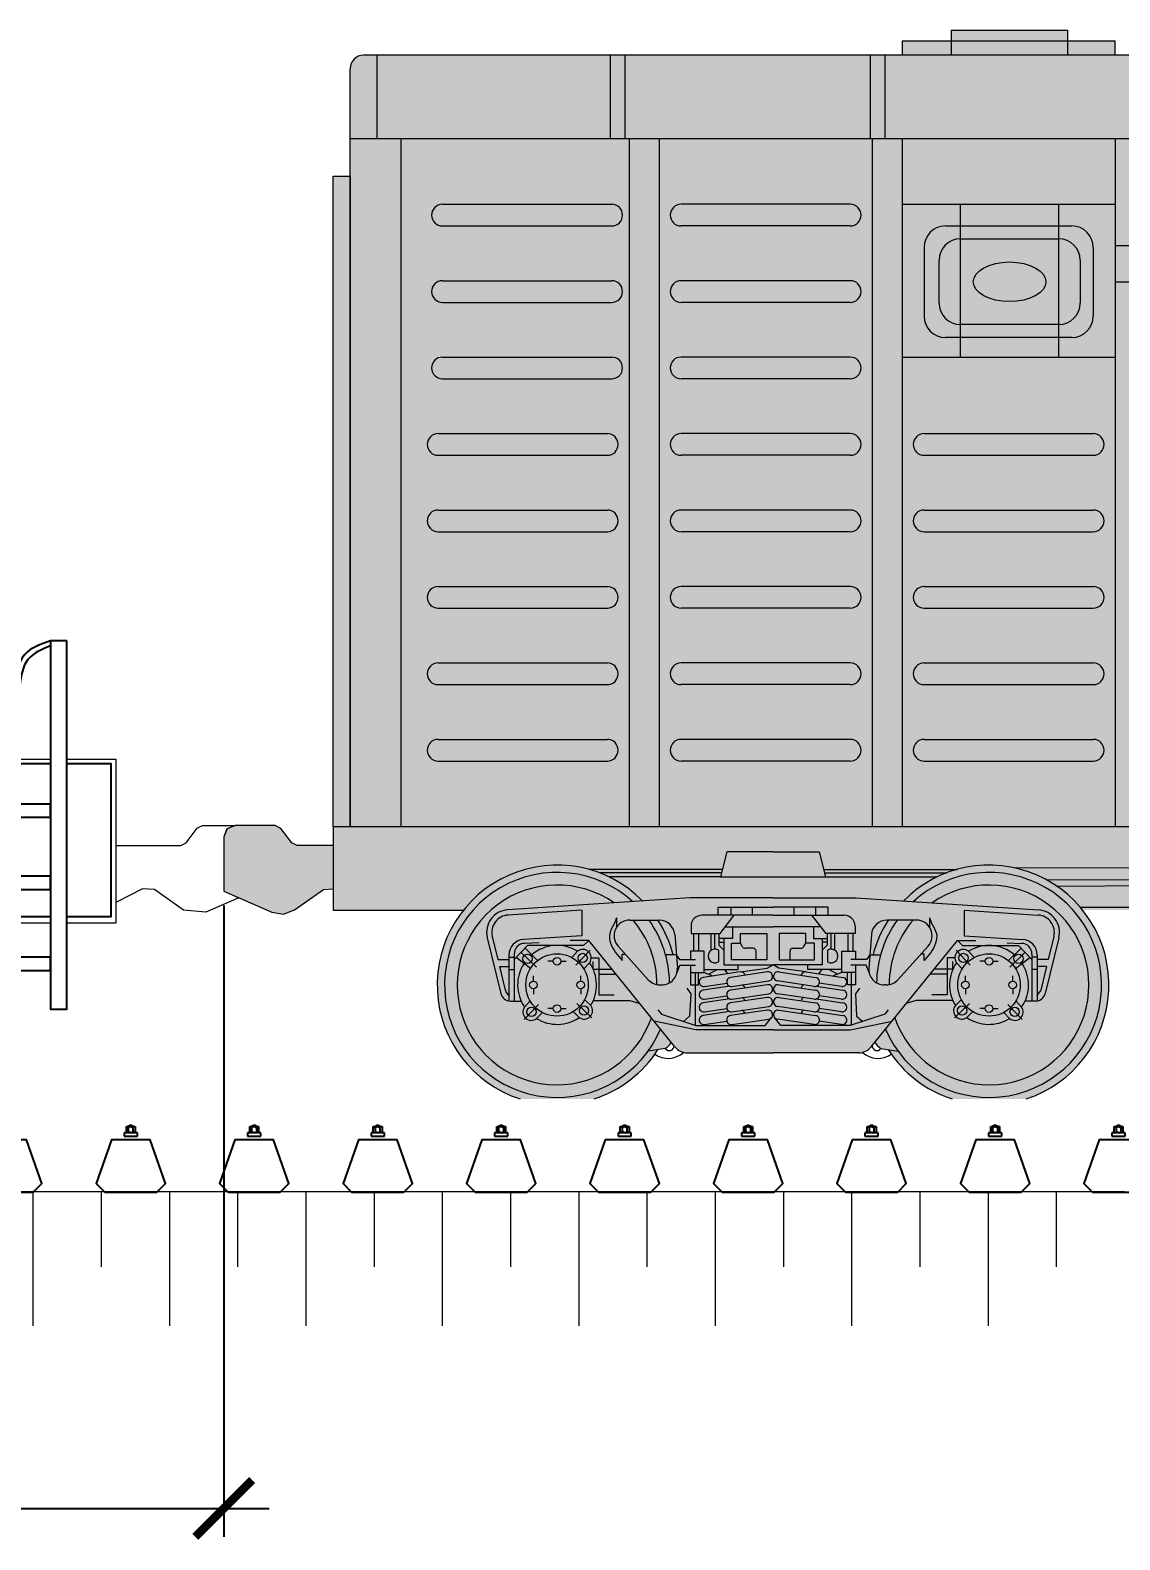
# Model space of a CAD drawing. Extents: x -47970 to 37163, y -191118 to -99096.
# Drawn here: x -10782 to -5991, y -145587 to -138948 of the extents above; entities that cross this region are included whole.
import ezdxf

# ---------------------------------------------------------------- set-up
doc = ezdxf.new("R2010")
doc.units = 0
doc.header["$LTSCALE"] = 45
doc.header["$MEASUREMENT"] = 0
doc.layers.get('0').update_dxf_attribs({"linetype": 'CONTINUOUS'})
doc.layers.get('Defpoints').update_dxf_attribs({"color": 40, "linetype": 'CONTINUOUS'})
for name, color, linetype, lineweight in [('2.Тонкая', 7, 'CONTINUOUS', 18), ('второстепенные', 7, 'CONTINUOUS', 25), ('линии', 7, 'CONTINUOUS', 35), ('размер', 7, 'CONTINUOUS', 20), ('штриховка', 7, 'CONTINUOUS', 9)]:
    doc.layers.add(name, color=color, linetype=linetype, lineweight=lineweight)
doc.layers.add('ЕДК500', color=250, linetype='CONTINUOUS')
doc.styles.add('ГОСТ 2.304', font='CS_Gost2304.shx')
doc.dimstyles.new('СПДС', dxfattribs={"dimscale": 100, "dimtxt": 2.5, "dimasz": 2.5, "dimexe": 1.25, "dimexo": 0.625, "dimtad": 1, "dimdec": 0, "dimrnd": 0.001, "dimtxsty": 'ГОСТ 2.304', "dimblk": 'ARCHTICK', "dimblk1": 'ARCHTICK', "dimblk2": 'ARCHTICK', "dimcen": 2.5, "dimdle": 2, "dimadec": 0, "dimazin": 2, "dimtfac": 0.75, "dimtdec": 4, "dimtmove": 1, "dimatfit": 3, "dimfxl": 1, "dimtolj": 1, "dimarcsym": 1})

# ---------------------------------------------------------------- blocks, each defined once
blk = doc.blocks.new('*U134')
at = {"layer": '2.Тонкая', "ltscale": 1000}
for p, q in [((29369.6, 1493.7), (29656.4, 1493.7)), ((29656.4, 772), (29369.6, 772))]:
    blk.add_line(p, q, dxfattribs=at)
for points in [[(29728.1, 1493.7), (29943.1, 1493.7), (29943.1, 772), (29728.1, 772)], [(29943.1, 1114.2), (30228.7, 1114.2), (30252.7, 1126.2), (30301, 1190.5), (30324.9, 1202.5), (30468.4, 1202.5), (30433, 1187.9), (30418.4, 1152.5), (30418.4, 913.2), (30484.6, 884.1), (30339, 820.2), (30241.4, 829.9), (30112.9, 920.1), (30061.4, 923.7), (29943.1, 863.2)]]:
    blk.add_lwpolyline(points, dxfattribs=at)
at = {"layer": 'второстепенные', "color": 9, "ltscale": 1000, "true_color": 0xb7b7b7}
for points in [[(29728.1, 2014), (29656.4, 2014), (29656.4, 393.5), (29728, 393.5)], [(29656.4, 1295.5), (29369.6, 1295.5), (29369.6, 1238.2), (29656.4, 1238.2)], [(29656.4, 978.9), (29369.6, 978.9), (29369.6, 920.9), (29656.4, 920.9)], [(29656.4, 623.4), (29369.6, 623.4), (29369.6, 564), (29656.4, 564)]]:
    blk.add_lwpolyline(points, close=True, dxfattribs=at)
for points in [[(29369.6, 1474.9), (29656.4, 1474.9)], [(29728.1, 1474.9), (29921.6, 1474.9), (29921.6, 800.9), (29728.1, 800.9)], [(29656.4, 800.9), (29369.6, 800.9)]]:
    blk.add_lwpolyline(points, dxfattribs=at)
for points in [[(29656.4, 2014), (29542.9, 1954.1), (29498.2, 1795.2), (29480.1, 1493.7)], [(29656.4, 1991.5), (29557.1, 1932.3), (29521.4, 1819), (29504.4, 1493.7)]]:
    blk.add_spline(points, degree=3, dxfattribs=at)
blk = doc.blocks.new('*U88')
at = {"layer": 'штриховка', "ltscale": 100, "true_color": 0xffffff}
h = blk.add_hatch(color=7, dxfattribs=at)
h.dxf.hatch_style = 1
edge = h.paths.add_edge_path()
edge.add_line((6859.5, 4171.8), (6859.6, 4223))
edge.add_line((6859.6, 4223), (6859.6, 4530.7))
edge.add_arc((6800.4, 4530.7), 59.2, 0, 90)
edge.add_line((6800.4, 4589.9), (-6800.4, 4589.9))
edge.add_arc((-6800.4, 4530.7), 59.2, 90, 180)
edge.add_line((-6859.6, 4530.7), (-6859.6, 4223))
edge.add_line((-6859.6, 4223), (-6859.6, 4057.8))
edge.add_line((-6859.6, 4057.8), (-6859.5, 4057.8))
edge.add_line((-6859.5, 4057.8), (-6859.5, 1197.2))
edge.add_line((-6859.5, 1197.2), (-6934.8, 1197.2))
edge.add_line((-6934.8, 1197.2), (-6934.8, 830.7))
edge.add_line((-6934.8, 830.7), (-6361, 830.7))
edge.add_ellipse((-5949.5, 501.3), major_axis=(0, 527.1), ratio=1, start_angle=411.32834, end_angle=521.99713)
edge.add_line((-6112.4, 0), (-5786.6, 0))
edge.add_ellipse((-5949.5, 501.3), major_axis=(0, 527.1), ratio=1, start_angle=198.00287, end_angle=234.64695)
edge.add_ellipse((-5949.5, 501.3), major_axis=(0, 527.1), ratio=1, start_angle=234.64695, end_angle=237.31363)
edge.add_line((-5505.9, 216.7), (-5473.6, 221.6))
edge.add_ellipse((-5520.8, 294.2), major_axis=(0, 86.6), ratio=1, start_angle=213.05045, end_angle=238.17585)
edge.add_line((-5447.2, 248.5), (-5431, 228.4))
edge.add_ellipse((-5377.5, 271.7), major_axis=(0, 68.8), ratio=1, start_angle=128.96232, end_angle=166.6331)
edge.add_ellipse((-5377.5, 271.7), major_axis=(0, 68.8), ratio=1, start_angle=166.6331, end_angle=180)
edge.add_line((-5377.5, 202.8), (-4999.8, 202.8))
edge.add_line((-4999.8, 202.8), (-4622.1, 202.8))
edge.add_ellipse((-4622.1, 271.7), major_axis=(0, 68.8), ratio=1, start_angle=180, end_angle=193.3669)
edge.add_ellipse((-4622.1, 271.7), major_axis=(0, 68.8), ratio=1, start_angle=193.3669, end_angle=231.03768)
edge.add_line((-4568.5, 228.4), (-4552.3, 248.5))
edge.add_ellipse((-4478.7, 294.2), major_axis=(0, 86.6), ratio=1, start_angle=121.82415, end_angle=146.94955)
edge.add_line((-4525.9, 221.6), (-4493.7, 216.7))
edge.add_ellipse((-4050, 501.3), major_axis=(0, 527.1), ratio=1, start_angle=122.68637, end_angle=125.35305)
edge.add_ellipse((-4050, 501.3), major_axis=(0, 527.1), ratio=1, start_angle=125.35305, end_angle=161.99713)
edge.add_line((-4212.9, 0), (-3887.1, 0))
edge.add_ellipse((-4050, 501.3), major_axis=(0, 527.1), ratio=1, start_angle=198.00287, end_angle=308.67166)
edge.add_line((-3638.5, 830.7), (3638.5, 830.7))
edge.add_ellipse((4050, 501.3), major_axis=(0, 527.1), ratio=1, start_angle=51.32834, end_angle=161.99713)
edge.add_line((3887.1, 0), (4212.9, 0))
edge.add_ellipse((4050, 501.3), major_axis=(0, 527.1), ratio=1, start_angle=198.00287, end_angle=234.64695)
edge.add_ellipse((4050, 501.3), major_axis=(0, 527.1), ratio=1, start_angle=234.64695, end_angle=237.31363)
edge.add_line((4493.7, 216.7), (4525.9, 221.6))
edge.add_ellipse((4478.7, 294.2), major_axis=(0, 86.6), ratio=1, start_angle=213.05045, end_angle=238.17585)
edge.add_line((4552.3, 248.5), (4568.5, 228.4))
edge.add_ellipse((4622.1, 271.7), major_axis=(0, 68.8), ratio=1, start_angle=128.96232, end_angle=166.6331)
edge.add_ellipse((4622.1, 271.7), major_axis=(0, 68.8), ratio=1, start_angle=166.6331, end_angle=180)
edge.add_line((4622.1, 202.8), (4999.8, 202.8))
edge.add_line((4999.8, 202.8), (5377.5, 202.8))
edge.add_ellipse((5377.5, 271.7), major_axis=(0, 68.8), ratio=1, start_angle=180, end_angle=193.3669)
edge.add_ellipse((5377.5, 271.7), major_axis=(0, 68.8), ratio=1, start_angle=193.3669, end_angle=231.03768)
edge.add_line((5431, 228.4), (5447.2, 248.5))
edge.add_ellipse((5520.8, 294.2), major_axis=(0, 86.6), ratio=1, start_angle=121.82415, end_angle=146.94955)
edge.add_line((5473.6, 221.6), (5505.9, 216.7))
edge.add_ellipse((5949.5, 501.3), major_axis=(0, 527.1), ratio=1, start_angle=122.68637, end_angle=125.35305)
edge.add_ellipse((5949.5, 501.3), major_axis=(0, 527.1), ratio=1, start_angle=125.35305, end_angle=161.99713)
edge.add_line((5786.6, 0), (6112.4, 0))
edge.add_ellipse((5949.5, 501.3), major_axis=(0, 527.1), ratio=1, start_angle=-161.99713, end_angle=-51.32834)
edge.add_line((6361, 830.7), (6934.8, 830.7))
edge.add_line((6934.8, 830.7), (6934.8, 1197.2))
edge.add_line((6934.8, 1197.2), (6859.5, 1197.2))
edge.add_line((6859.5, 1197.2), (6859.5, 4171.8))
h.paths.add_polyline_path([(7365, 1143), (7379.6, 1178.4), (7415, 1193), (7271.6, 1193), (7247.6, 1181), (7199.3, 1116.7), (7175.3, 1104.7), (6934.8, 1104.7), (6934.8, 876.8), (7008, 914.2), (7059.5, 910.6), (7188, 820.4), (7285.7, 810.7), (7431.2, 874.6), (7365, 903.7)])
h.paths.add_polyline_path([(6934.8, 4171.8), (6859.6, 4171.8), (6859.5, 1197.2), (6934.8, 1197.2)], flags=17)
h.paths.add_polyline_path([(-6934.8, 1114.7), (-7092.8, 1114.7), (-7115.9, 1126.3), (-7164.3, 1189.9), (-7189.1, 1203), (-7365, 1203), (-7365, 891.8), (-7203.2, 820.8), (-7153.1, 812.8), (-7104.6, 830.8), (-6977, 920.7), (-6934.8, 923.6)])
h.paths.add_polyline_path([(-7365, 1203), (-7401.3, 1188), (-7415, 1153), (-7415, 913.7), (-7365, 891.8)])
h.paths.add_polyline_path([(-6859.6, 4057.8), (-6934.8, 4057.8), (-6934.8, 1197.2), (-6859.5, 1197.2)], flags=17)
h.paths.add_polyline_path([(-3703, 4700), (-4216, 4700), (-4216, 4652.7), (-3703, 4652.7)])
h.paths.add_polyline_path([(-3703, 4652.7), (-4216, 4652.7), (-4216, 4589.9), (-3703, 4589.9)])
h.paths.add_polyline_path([(-4216, 4652.7), (-4431.6, 4652.7), (-4431.6, 4589.9), (-4216, 4589.9)])
h.paths.add_polyline_path([(-3495.9, 4652.7), (-3703, 4652.7), (-3703, 4589.9), (-3495.9, 4589.9)])
h.paths.add_polyline_path([(4431.6, 4652.7), (4216, 4652.7), (4216, 4589.9), (4431.6, 4589.9)])
h.paths.add_polyline_path([(4216, 4652.7), (3703, 4652.7), (3703, 4589.9), (4216, 4589.9)])
h.paths.add_polyline_path([(4216, 4700), (3703, 4700), (3703, 4652.7), (4216, 4652.7)])
h.paths.add_polyline_path([(3703, 4652.7), (3495.9, 4652.7), (3495.9, 4589.9), (3703, 4589.9)])
at = {"layer": '2.Тонкая', "color": 253}
for p, q in [((-4431.6, 4652.7), (-4431.6, 4589.9)), ((-4431.6, 4652.7), (-3495.9, 4652.7)), ((-4216, 4700), (-4216, 4589.9)), ((-4216, 4700), (-3703, 4700)), ((-3703, 4589.9), (-3703, 4700)), ((-3495.9, 4589.9), (-3495.9, 4652.7)), ((-6740.4, 4223), (-6740.4, 4589.9)), ((-5716.4, 4589.9), (-5716.4, 4223)), ((-5650, 4223), (-5650, 4589.9)), ((-4573.1, 4589.9), (-4573.1, 4223)), ((-4506.7, 4223), (-4506.7, 4589.9)), ((-6859.6, 4223), (-6634.9, 4223)), ((-6634.9, 3886.8), (-6634.9, 4223)), ((-5632.8, 4223), (-5632.8, 1197.2)), ((-5500.1, 4223), (-5500.1, 1197.2)), ((-4564.3, 4223), (-4564.3, 1197.2)), ((-4431.6, 4223), (-4431.6, 1197.2)), ((-3495.9, 4223), (-3495.9, 1197.2)), ((-6453.6, 3934.5), (-5709.3, 3934.5)), ((-4660, 3934.5), (-5404.4, 3934.5)), ((-4431.6, 3934.5), (-3495.9, 3934.5)), ((-4175.3, 3262.1), (-4175.3, 3934.5)), ((-3743.7, 3262.1), (-3743.7, 3934.5)), ((-6634.9, 3550.6), (-6634.9, 3886.8)), ((-6453.6, 3839.1), (-5709.3, 3839.1)), ((-4660, 3839.1), (-5404.4, 3839.1)), ((-4241.3, 3839.1), (-3686.3, 3839.1)), ((-4336, 3744.4), (-4336, 3593.5)), ((-4175.3, 3782.6), (-3743.7, 3782.6)), ((-3591.6, 3744.4), (-3591.6, 3442.6)), ((-4270, 3500.2), (-4270, 3687.9)), ((-3649, 3687.9), (-3649, 3500.2)), ((-6453.6, 3598.3), (-5709.3, 3598.3)), ((-4660, 3598.3), (-5404.4, 3598.3)), ((-4336, 3593.5), (-4336, 3442.6)), ((-6634.9, 3214.4), (-6634.9, 3550.6)), ((-6453.6, 3502.9), (-5709.3, 3502.9)), ((-4660, 3502.9), (-5404.4, 3502.9)), ((-3959.5, 3405.6), (-4175.3, 3405.6)), ((-3743.7, 3405.6), (-3959.5, 3405.6)), ((-3686.3, 3347.9), (-4241.3, 3347.9)), ((-6453.6, 3262.1), (-5709.3, 3262.1)), ((-4660, 3262.1), (-5404.4, 3262.1)), ((-4431.6, 3262.1), (-3495.9, 3262.1)), ((-6634.9, 2878.2), (-6634.9, 3214.4)), ((-6453.6, 3166.7), (-5709.3, 3166.7)), ((-4660, 3166.7), (-5404.4, 3166.7)), ((-6472.9, 2925.9), (-5728.5, 2925.9)), ((-4660, 2925.9), (-5404.4, 2925.9)), ((-4336, 2925.9), (-3591.6, 2925.9)), ((-6634.9, 2542), (-6634.9, 2878.2)), ((-6472.9, 2830.5), (-5728.5, 2830.5)), ((-4660, 2830.5), (-5404.4, 2830.5)), ((-4336, 2830.5), (-3591.6, 2830.5)), ((-6472.9, 2589.7), (-5728.5, 2589.7)), ((-4660, 2589.7), (-5404.4, 2589.7)), ((-4336, 2589.7), (-3591.6, 2589.7)), ((-6634.9, 2205.8), (-6634.9, 2542)), ((-6472.9, 2494.3), (-5728.5, 2494.3)), ((-4660, 2494.3), (-5404.4, 2494.3)), ((-4336, 2494.3), (-3591.6, 2494.3)), ((-6634.9, 1869.6), (-6634.9, 2205.8)), ((-6472.9, 2253.5), (-5728.5, 2253.5)), ((-4660, 2253.5), (-5404.4, 2253.5)), ((-4336, 2253.5), (-3591.6, 2253.5)), ((-6472.9, 2158.1), (-5728.5, 2158.1)), ((-4660, 2158.1), (-5404.4, 2158.1)), ((-4336, 2158.1), (-3591.6, 2158.1)), ((-6634.9, 1533.4), (-6634.9, 1869.6)), ((-6472.9, 1917.3), (-5728.5, 1917.3)), ((-4660, 1917.3), (-5404.4, 1917.3)), ((-4336, 1917.3), (-3591.6, 1917.3)), ((-6472.9, 1821.9), (-5728.5, 1821.9)), ((-4660, 1821.9), (-5404.4, 1821.9)), ((-4336, 1821.9), (-3591.6, 1821.9)), ((-6634.9, 1197.2), (-6634.9, 1533.4)), ((-6472.9, 1581.1), (-5728.5, 1581.1)), ((-4660, 1581.1), (-5404.4, 1581.1)), ((-4336, 1581.1), (-3591.6, 1581.1)), ((-6472.9, 1485.7), (-6100.7, 1485.7)), ((-6100.7, 1485.7), (-5728.5, 1485.7)), ((-5032.2, 1485.7), (-5404.4, 1485.7)), ((-4660, 1485.7), (-5032.2, 1485.7)), ((-4336, 1485.7), (-3963.8, 1485.7)), ((-3963.8, 1485.7), (-3591.6, 1485.7)), ((-5203.2, 1086.7), (-5230.8, 976.5)), ((-4999.8, 1086.7), (-5203.2, 1086.7)), ((-4999.8, 1086.7), (-4796.3, 1086.7)), ((-4796.3, 1086.7), (-4768.8, 976.5)), ((-5222.6, 1009.4), (-5808.9, 1009.4)), ((-4777, 1009.4), (-4190.6, 1009.4)), ((-2719.8, 1013), (-3939.9, 1016.8)), ((-5226.3, 994.4), (-5763.2, 994.4)), ((-5230.8, 976.5), (-5721.4, 976.5)), ((-5230.8, 976.5), (-4768.8, 976.5)), ((-4773.2, 994.4), (-4236.3, 994.4)), ((-4768.8, 976.5), (-4278.1, 976.5)), ((-3796.7, 963.6), (-2688.5, 968.1)), ((-3750.8, 935.3), (-2678.3, 943.3)), ((-5840, 829.9), (-6165.3, 808.6)), ((-5840, 829.9), (-5840, 717.2)), ((-4999.8, 807.7), (-5312.8, 807.7)), ((-5241.6, 807.7), (-5241.6, 842.6)), ((-5241.6, 842.6), (-4999.8, 842.6)), ((-5232.9, 727.6), (-5170.1, 807.7)), ((-5185.8, 842.6), (-5185.8, 807.7)), ((-5091.6, 842.6), (-5091.6, 807.7)), ((-4758, 842.6), (-4999.8, 842.6)), ((-4999.8, 807.7), (-4686.7, 807.7)), ((-4907.9, 842.6), (-4907.9, 807.7)), ((-4766.7, 727.6), (-4829.5, 807.7)), ((-4813.8, 842.6), (-4813.8, 807.7)), ((-4758, 807.7), (-4758, 842.6)), ((-4159.5, 829.9), (-4159.5, 717.2)), ((-4159.5, 829.9), (-3834.2, 808.6)), ((-3649, 843.4), (-3371.2, 843.4)), ((-5688.1, 795.6), (-5688.1, 754.8)), ((-5630.1, 786.5), (-5501, 786.5)), ((-5360.2, 760.4), (-5360.2, 727.6)), ((-5210, 756.7), (-4999.8, 756.7)), ((-5177.7, 756.7), (-5177.7, 705.9)), ((-4789.5, 756.7), (-4999.8, 756.7)), ((-4821.8, 756.7), (-4821.8, 705.9)), ((-4639.4, 760.4), (-4639.4, 727.6)), ((-4369.4, 786.5), (-4498.6, 786.5)), ((-4311.4, 795.6), (-4311.4, 754.8)), ((-6234.4, 714.5), (-6209.7, 612.8)), ((-5840, 717.2), (-6096.5, 701.4)), ((-6028.5, 686.2), (-6092.5, 684.1)), ((-5810.2, 697.3), (-5891.9, 697.3)), ((-5681.3, 671.7), (-5548.7, 524.1)), ((-5432.3, 723.1), (-5420.6, 575.6)), ((-5360.2, 727.6), (-5232.9, 727.6)), ((-5349.8, 727.6), (-5349.8, 649.9)), ((-5328.3, 727.6), (-5328.3, 649.9)), ((-5271.9, 653.5), (-5271.9, 727.6)), ((-5255.2, 658.5), (-5255.2, 727.6)), ((-5238, 727.6), (-5238, 675.8)), ((-5216.4, 705.9), (-5238, 705.9)), ((-5238, 688.7), (-5216.4, 688.7)), ((-5238, 675.8), (-5216.4, 654.2)), ((-5177.7, 705.9), (-5216.4, 705.9)), ((-5216.4, 705.9), (-5216.4, 589.7)), ((-5182, 611.2), (-5182, 684.4)), ((-5182, 684.4), (-5143.3, 684.4)), ((-5143.3, 727.4), (-5027.1, 727.4)), ((-5143.3, 684.4), (-5143.3, 727.4)), ((-5134.2, 669.1), (-5143.3, 684.4)), ((-5027.1, 727.4), (-5027.1, 611.2)), ((-4856.2, 727.4), (-4972.4, 727.4)), ((-4972.4, 727.4), (-4972.4, 611.2)), ((-4865.4, 669.1), (-4856.2, 684.4)), ((-4856.2, 684.4), (-4856.2, 727.4)), ((-4817.5, 684.4), (-4856.2, 684.4)), ((-4821.8, 705.9), (-4783.1, 705.9)), ((-4817.5, 611.2), (-4817.5, 684.4)), ((-4783.1, 705.9), (-4783.1, 589.7)), ((-4783.1, 705.9), (-4761.6, 705.9)), ((-4761.6, 688.7), (-4783.1, 688.7)), ((-4761.6, 675.8), (-4783.1, 654.2)), ((-4639.4, 727.6), (-4766.7, 727.6)), ((-4761.6, 727.6), (-4761.6, 675.8)), ((-4744.4, 658.5), (-4744.4, 727.6)), ((-4727.7, 653.5), (-4727.7, 727.6)), ((-4671.2, 727.6), (-4671.2, 649.9)), ((-4649.7, 727.6), (-4649.7, 649.9)), ((-4567.2, 723.1), (-4578.9, 575.6)), ((-4318.2, 671.7), (-4450.9, 524.1)), ((-4189.4, 697.3), (-4107.6, 697.3)), ((-4159.5, 717.2), (-3903.1, 701.4)), ((-3971, 686.2), (-3907, 684.1)), ((-3765.1, 714.5), (-3789.8, 612.8)), ((-6209.7, 612.8), (-6161.1, 612.8)), ((-6161.1, 632.7), (-6161.1, 430.5)), ((-6161.1, 623.3), (-6138.3, 623.3)), ((-6066.2, 573.6), (-6129.1, 622.4)), ((-6106.1, 642.7), (-6040.2, 580.1)), ((-6035.4, 608.4), (-6090, 663.5)), ((-5966.3, 605.3), (-5989.6, 605.3)), ((-5932.7, 605.3), (-5909.4, 605.3)), ((-5884.7, 622.4), (-5859.1, 649.3)), ((-5804.5, 653.8), (-5867.2, 587.9)), ((-5831.8, 572.1), (-5806.2, 599)), ((-5799.3, 620.5), (-5765.9, 620.5)), ((-5790.5, 570.5), (-5790.5, 604.8)), ((-5765.9, 620.5), (-5765.9, 458.3)), ((-5663.5, 609.2), (-5663.5, 636.4)), ((-5663.5, 636.4), (-5649.6, 636.4)), ((-5425.3, 633.7), (-5472.7, 633.9)), ((-5425.3, 633.7), (-5410.7, 612.6)), ((-5410.7, 612.6), (-5341, 612.6)), ((-5302.5, 649.9), (-5362.7, 649.9)), ((-5362.7, 649.9), (-5362.7, 612.6)), ((-5302.5, 555.3), (-5302.5, 649.9)), ((-5239.7, 654.3), (-5239.7, 602.6)), ((-5027.1, 611.2), (-5182, 611.2)), ((-5087.4, 662.8), (-5123.1, 662.8)), ((-5074.5, 611.2), (-5074.5, 649.9)), ((-4972.4, 611.2), (-4817.5, 611.2)), ((-4925.1, 611.2), (-4925.1, 649.9)), ((-4912.2, 662.8), (-4876.4, 662.8)), ((-4759.9, 654.3), (-4759.9, 602.6)), ((-4697, 555.3), (-4697, 649.9)), ((-4697, 649.9), (-4636.8, 649.9)), ((-4588.8, 612.6), (-4658.5, 612.6)), ((-4636.8, 649.9), (-4636.8, 612.6)), ((-4574.3, 633.7), (-4588.8, 612.6)), ((-4574.3, 633.7), (-4526.8, 633.9)), ((-4336, 636.4), (-4349.9, 636.4)), ((-4336, 609.2), (-4336, 636.4)), ((-4200.2, 620.5), (-4233.6, 620.5)), ((-4233.6, 620.5), (-4233.6, 458.3)), ((-4209.1, 570.5), (-4209.1, 604.8)), ((-4195, 653.8), (-4132.4, 587.9)), ((-4167.7, 572.1), (-4193.3, 599)), ((-4114.8, 622.4), (-4140.4, 649.3)), ((-4066.8, 605.3), (-4090.2, 605.3)), ((-4033.3, 605.3), (-4009.9, 605.3)), ((-3964.1, 608.4), (-3909.5, 663.5)), ((-3893.4, 642.7), (-3959.3, 580.1)), ((-3933.3, 573.6), (-3870.5, 622.4)), ((-3838.4, 623.3), (-3861.2, 623.3)), ((-3838.4, 632.7), (-3838.4, 430.5)), ((-3789.8, 612.8), (-3838.4, 612.8)), ((-6202.2, 581.8), (-6161.1, 581.8)), ((-6202.2, 581.8), (-6177.1, 478.7)), ((-6161.1, 568.6), (-6138.3, 568.6)), ((-6053.5, 518.1), (-6053.5, 541.5)), ((-5845.5, 518.1), (-5845.5, 541.5)), ((-5790.5, 570.5), (-5707.7, 570.5)), ((-5765.9, 548), (-5689.4, 548)), ((-5421.8, 556.6), (-5409, 588.2)), ((-5409, 588.2), (-5341, 588.2)), ((-5362.7, 588.2), (-5362.7, 555.3)), ((-5362.7, 555.3), (-5362.7, 501.3)), ((-5362.7, 555.3), (-5302.5, 555.3)), ((-5342.7, 555.3), (-5342.7, 323.3)), ((-5327.1, 501.3), (-5327.1, 555.3)), ((-5144.9, 558.2), (-5307.1, 534.5)), ((-5302.5, 569), (-5152.6, 569)), ((-5302.5, 555.3), (-5264.2, 540.8)), ((-5283.3, 548), (-5245.1, 569)), ((-5216.4, 589.7), (-4999.8, 589.7)), ((-5213.7, 569), (-5200, 550.2)), ((-5024.4, 558.2), (-5186.7, 534.5)), ((-5152.6, 569), (-5152.6, 589.7)), ((-5144.9, 558.2), (-5025.3, 574.3)), ((-5025.3, 574.3), (-4999.8, 589.7)), ((-4783.1, 589.7), (-4999.8, 589.7)), ((-4974.2, 574.3), (-4999.8, 589.7)), ((-4975.1, 558.2), (-4812.9, 534.5)), ((-4854.6, 558.2), (-4974.2, 574.3)), ((-4854.6, 558.2), (-4692.4, 534.5)), ((-4846.9, 569), (-4846.9, 589.7)), ((-4697, 569), (-4846.9, 569)), ((-4785.9, 569), (-4799.5, 550.2)), ((-4716.2, 548), (-4754.5, 569)), ((-4697, 555.3), (-4735.3, 540.8)), ((-4636.8, 555.3), (-4697, 555.3)), ((-4672.5, 501.3), (-4672.5, 555.3)), ((-4590.5, 588.2), (-4658.5, 588.2)), ((-4656.8, 555.3), (-4656.8, 323.3)), ((-4636.8, 588.2), (-4636.8, 555.3)), ((-4636.8, 555.3), (-4636.8, 501.3)), ((-4577.8, 556.6), (-4590.5, 588.2)), ((-4233.6, 548), (-4310.1, 548)), ((-4209.1, 570.5), (-4291.8, 570.5)), ((-4154.1, 518.1), (-4154.1, 541.5)), ((-3946, 518.1), (-3946, 541.5)), ((-3838.4, 568.6), (-3861.2, 568.6)), ((-3797.4, 581.8), (-3838.4, 581.8)), ((-3797.4, 581.8), (-3822.4, 478.7)), ((-6161.1, 455.4), (-6173, 470.3)), ((-6053.5, 484.6), (-6053.5, 461.2)), ((-5845.5, 484.6), (-5845.5, 461.2)), ((-5497.5, 501.3), (-5489.3, 501.3)), ((-5379.4, 487.1), (-5361.9, 462.7)), ((-5362.7, 501.3), (-5342.7, 501.3)), ((-5342.7, 501.3), (-5327.1, 501.3)), ((-5190.1, 495.7), (-5307.1, 478.6)), ((-5301.3, 494.9), (-5203, 509.2)), ((-5024.4, 502.3), (-5186.7, 478.6)), ((-5180.9, 494.9), (-5018.7, 518.6)), ((-4818.7, 494.9), (-4980.9, 518.6)), ((-4975.1, 502.3), (-4812.9, 478.6)), ((-4809.5, 495.7), (-4692.4, 478.6)), ((-4698.2, 494.9), (-4796.5, 509.2)), ((-4656.8, 501.3), (-4672.5, 501.3)), ((-4636.8, 501.3), (-4656.8, 501.3)), ((-4620.2, 487.1), (-4637.6, 462.7)), ((-4502.1, 501.3), (-4510.3, 501.3)), ((-4154.1, 484.6), (-4154.1, 461.2)), ((-3946, 484.6), (-3946, 461.2)), ((-3838.4, 455.4), (-3826.5, 470.3)), ((-6094.5, 348.9), (-6031.8, 414.7)), ((-6067.2, 430.6), (-6092.8, 403.6)), ((-5797, 356.3), (-5862.9, 419)), ((-5828.4, 436.6), (-5801.5, 410.9)), ((-5789.9, 433.5), (-5629.7, 433.5)), ((-5765.9, 458.3), (-5698.5, 458.3)), ((-5629.7, 433.5), (-5585.4, 419.3)), ((-5361.9, 462.7), (-5367.1, 363.4)), ((-5190.1, 439.8), (-5307.1, 422.7)), ((-5301.3, 439), (-5203, 453.3)), ((-5024.4, 446.4), (-5186.7, 422.7)), ((-5180.9, 439), (-5018.7, 462.6)), ((-5180.9, 383), (-5018.7, 406.7)), ((-4818.7, 439), (-4980.9, 462.6)), ((-4818.7, 383), (-4980.9, 406.7)), ((-4975.1, 446.4), (-4812.9, 422.7)), ((-4809.5, 439.8), (-4692.4, 422.7)), ((-4698.2, 439), (-4796.5, 453.3)), ((-4637.6, 462.7), (-4632.4, 363.4)), ((-4369.8, 433.5), (-4414.2, 419.3)), ((-4209.7, 433.5), (-4369.8, 433.5)), ((-4233.6, 458.3), (-4301, 458.3)), ((-4202.5, 356.3), (-4136.6, 419)), ((-4171.1, 436.6), (-4198, 410.9)), ((-3905, 348.9), (-3967.7, 414.7)), ((-3932.4, 430.6), (-3906.7, 403.6)), ((-6014.3, 380.3), (-6039.9, 353.3)), ((-5966.3, 397.3), (-5989.6, 397.3)), ((-5932.7, 397.3), (-5909.4, 397.3)), ((-5878.8, 383.7), (-5851.8, 358)), ((-5339.2, 304.2), (-5523.2, 342.5)), ((-5506.7, 391.3), (-5491, 372.1)), ((-5491, 372.1), (-5339.2, 323.3)), ((-5367.1, 363.4), (-5393.8, 340.9)), ((-5190.1, 383.8), (-5307.1, 366.7)), ((-5301.3, 383), (-5203, 397.4)), ((-5301.3, 327.1), (-5203, 341.4)), ((-5024.4, 390.4), (-5186.7, 366.7)), ((-5180.9, 327.1), (-5018.7, 350.8)), ((-5034, 323.3), (-5006, 358)), ((-4965.5, 323.3), (-4993.6, 358)), ((-4818.7, 327.1), (-4980.9, 350.8)), ((-4975.1, 390.4), (-4812.9, 366.7)), ((-4809.5, 383.8), (-4692.4, 366.7)), ((-4698.2, 383), (-4796.5, 397.4)), ((-4698.2, 327.1), (-4796.5, 341.4)), ((-4508.6, 372.1), (-4660.3, 323.3)), ((-4660.3, 304.2), (-4476.3, 342.5)), ((-4632.4, 363.4), (-4605.7, 340.9)), ((-4492.9, 391.3), (-4508.6, 372.1)), ((-4120.8, 383.7), (-4147.7, 358)), ((-4066.8, 397.3), (-4090.2, 397.3)), ((-4033.3, 397.3), (-4009.9, 397.3)), ((-3985.3, 380.3), (-3959.6, 353.3)), ((-5339.2, 323.3), (-5034, 323.3)), ((-4999.8, 304.2), (-5339.2, 304.2)), ((-4999.8, 304.2), (-4660.3, 304.2)), ((-4660.3, 323.3), (-4965.5, 323.3)), ((-5473.6, 221.6), (-5549.4, 210)), ((-4525.9, 221.6), (-4450.1, 210))]:
    blk.add_line(p, q, dxfattribs=at)
at = {"layer": '2.Тонкая'}
for p, q in [((6800.4, 4589.9), (-6800.4, 4589.9)), ((-6859.6, 4223), (-6859.6, 4530.7)), ((-6859.5, 1197.2), (-6859.6, 4223)), ((-6859.6, 4223), (6859.6, 4223)), ((-3495.9, 3753.2), (0, 3753.2)), ((-3495.9, 3593.5), (0, 3593.5)), ((6859.5, 1197.2), (-6859.5, 1197.2)), ((-5365.4, 883.8), (-6166.8, 831.2)), ((-4999.8, 883.8), (-5365.4, 883.8)), ((-4999.8, 883.8), (-4634.1, 883.8)), ((-4634.1, 883.8), (-3832.8, 831.2)), ((-6256.5, 709.1), (-6196.8, 463.4)), ((-6079.1, 675), (-6138.3, 612.4)), ((-5832.7, 675), (-6079.1, 675)), ((-5810.2, 697.3), (-5832.7, 675)), ((-5431, 228.4), (-5810.2, 697.3)), ((-4568.5, 228.4), (-4189.4, 697.3)), ((-4189.4, 697.3), (-4166.8, 675)), ((-4166.8, 675), (-3920.5, 675)), ((-3920.5, 675), (-3861.2, 612.4)), ((-3743.1, 709.1), (-3802.8, 463.4)), ((-6138.3, 636.8), (-6138.3, 568.6)), ((-3861.2, 636.8), (-3861.2, 568.6)), ((-6138.3, 568.6), (-6138.3, 430.5)), ((-3861.2, 568.6), (-3861.2, 430.5)), ((-6155, 430.5), (-6107.8, 430.5)), ((-3844.6, 430.5), (-3891.7, 430.5)), ((-5377.5, 202.8), (-4999.8, 202.8)), ((-4622.1, 202.8), (-4999.8, 202.8))]:
    blk.add_line(p, q, dxfattribs=at)
at = {"layer": '2.Тонкая', "ltscale": 100}
for p, q in [((-6934.8, 1197.2), (-6934.8, 4057.8)), ((-6934.8, 4057.8), (-6859.5, 4057.8)), ((-6859.5, 4057.8), (-6859.5, 1197.2)), ((-6934.8, 1197.2), (-6934.8, 830.7)), ((-6859.5, 1197.2), (-6934.8, 1197.2)), ((-6934.8, 830.7), (-6361, 830.7))]:
    blk.add_line(p, q, dxfattribs=at)
at = {"layer": '2.Тонкая', "ltscale": 2.222222}
for p, q in [((-7365, 1203), (-7401.3, 1188)), ((-7189.1, 1203), (-7365, 1203)), ((-7164.3, 1189.9), (-7189.1, 1203)), ((-7401.3, 1188), (-7415, 1153)), ((-7415, 1153), (-7415, 913.7)), ((-7115.9, 1126.3), (-7164.3, 1189.9)), ((-7092.8, 1114.7), (-7115.9, 1126.3)), ((-6934.8, 1114.7), (-7092.8, 1114.7)), ((-7415, 913.7), (-7203.2, 820.8)), ((-7104.6, 830.8), (-6977, 920.7)), ((-6977, 920.7), (-6934.8, 923.6)), ((-7203.2, 820.8), (-7153.1, 812.8)), ((-7153.1, 812.8), (-7104.6, 830.8))]:
    blk.add_line(p, q, dxfattribs=at)
at = {"layer": '2.Тонкая', "color": 253}
for centre, radius in [((-6079.4, 616.3), 20.5), ((-5949.5, 501.3), 137.3), ((-5949.5, 605.3), 16.8), ((-5836.9, 619.8), 20.5), ((-4050, 501.3), 137.3), ((-4162.7, 619.8), 20.5), ((-4050, 605.3), 16.8), ((-3920.2, 616.3), 20.5), ((-6053.5, 501.3), 16.8), ((-5845.5, 501.3), 16.8), ((-4154.1, 501.3), 16.8), ((-3946, 501.3), 16.8), ((-6062.1, 382.9), 20.5), ((-5949.5, 397.3), 16.8), ((-5831.1, 388.7), 20.5), ((-4168.5, 388.7), 20.5), ((-4050, 397.3), 16.8), ((-3937.4, 382.9), 20.5)]:
    blk.add_circle(centre, radius, dxfattribs=at)
at = {"layer": '2.Тонкая'}
blk.add_arc((-6800.4, 4530.7), 59.2, 90, 180, dxfattribs=at)
at = {"layer": '2.Тонкая', "color": 253}
for centre, radius, start, end in [((-6453.6, 3886.8), 47.7, 90, 270), ((-5709.3, 3886.8), 47.7, 270, 90), ((-5404.4, 3886.8), 47.7, 90, 270), ((-4660, 3886.8), 47.7, 270, 90), ((-4241.3, 3744.4), 94.7, 90, 180), ((-3686.3, 3744.4), 94.7, 0, 90), ((-4175.3, 3687.9), 94.7, 90, 180), ((-3743.7, 3687.9), 94.7, 0, 90), ((-6453.6, 3550.6), 47.7, 90, 270), ((-5709.3, 3550.6), 47.7, 270, 90), ((-5404.4, 3550.6), 47.7, 90, 270), ((-4660, 3550.6), 47.7, 270, 90), ((-4175.3, 3500.2), 94.7, 180, 270), ((-3743.7, 3500.2), 94.7, 270, 0), ((-4241.3, 3442.6), 94.7, 180, 270), ((-3686.3, 3442.6), 94.7, 270, 0), ((-6453.6, 3214.4), 47.7, 90, 270), ((-5709.3, 3214.4), 47.7, 270, 90), ((-5404.4, 3214.4), 47.7, 90, 270), ((-4660, 3214.4), 47.7, 270, 90), ((-6472.9, 2878.2), 47.7, 90, 270), ((-5728.5, 2878.2), 47.7, 270, 90), ((-5404.4, 2878.2), 47.7, 90, 270), ((-4660, 2878.2), 47.7, 270, 90), ((-4336, 2878.2), 47.7, 90, 270), ((-3591.6, 2878.2), 47.7, 270, 90), ((-6472.9, 2542), 47.7, 90, 270), ((-5728.5, 2542), 47.7, 270, 90), ((-5404.4, 2542), 47.7, 90, 270), ((-4660, 2542), 47.7, 270, 90), ((-4336, 2542), 47.7, 90, 270), ((-3591.6, 2542), 47.7, 270, 90), ((-6472.9, 2205.8), 47.7, 90, 270), ((-5728.5, 2205.8), 47.7, 270, 90), ((-5404.4, 2205.8), 47.7, 90, 270), ((-4660, 2205.8), 47.7, 270, 90), ((-4336, 2205.8), 47.7, 90, 270), ((-3591.6, 2205.8), 47.7, 270, 90), ((-6472.9, 1869.6), 47.7, 90, 270), ((-5728.5, 1869.6), 47.7, 270, 90), ((-5404.4, 1869.6), 47.7, 90, 270), ((-4660, 1869.6), 47.7, 270, 90), ((-4336, 1869.6), 47.7, 90, 270), ((-3591.6, 1869.6), 47.7, 270, 90), ((-6472.9, 1533.4), 47.7, 90, 270), ((-5728.5, 1533.4), 47.7, 270, 90), ((-5404.4, 1533.4), 47.7, 90, 270), ((-4660, 1533.4), 47.7, 270, 90), ((-4336, 1533.4), 47.7, 90, 270), ((-3591.6, 1533.4), 47.7, 270, 90)]:
    blk.add_arc(centre, radius, start, end, dxfattribs=at)
blk.add_ellipse((-3959.5, 3593.5), major_axis=(-159.7, 0), ratio=0.545326, dxfattribs=at)
at = {"layer": '2.Тонкая'}
for centre, major_axis, start_param, end_param in [((-5949.5, 501.3), (0, 527.1), 5.487457, 9.110569), ((-4050, 501.3), (0, 527.1), 3.455802, 7.078913), ((-6160.3, 732.5), (0, 99), 0.065493, 1.809041), ((-3839.2, 732.5), (0, 99), 4.474144, 6.217692), ((-5949.5, 501.3), (0, 527.1), 4.966349, 5.284114), ((-4050, 501.3), (0, 527.1), 0.999071, 1.316837), ((-6155, 473.5), (0, 43), 1.809041, 3.141593), ((-3844.6, 473.5), (0, 43), 3.141593, 4.474144), ((-5949.5, 501.3), (0, 527.1), 3.455802, 4.141904), ((-5377.5, 271.7), (0, 68.8), 2.250817, 3.152079), ((-4622.1, 271.7), (0, 68.8), 3.131107, 4.032368), ((-4050, 501.3), (0, 527.1), 2.141281, 2.827383)]:
    blk.add_ellipse(centre, major_axis=major_axis, ratio=1, start_param=start_param, end_param=end_param, dxfattribs=at)
at = {"layer": '2.Тонкая', "color": 253}
for centre, major_axis, start_param, end_param in [((-5949.5, 501.3), (0, 494.9), 5.544853, 10.591695), ((-4050, 501.3), (0, 494.9), 1.974676, 7.021518), ((-5949.5, 501.3), (0, 439.2), 5.675673, 10.660116), ((-4050, 501.3), (0, 439.2), 1.906254, 6.890698), ((-6160.3, 732.5), (0, 76.3), 0.065493, 1.809041), ((-5312.8, 760.4), (0, 47.3), 0, 1.570796), ((-4686.7, 760.4), (0, 47.3), 4.712389, 6.283185), ((-3839.2, 732.5), (0, 76.3), 4.474144, 6.217692), ((-5630.1, 717.7), (0, 68.8), 0, 2.303118), ((-5949.5, 501.3), (0, 439.2), 4.715137, 5.419204), ((-5949.5, 501.3), (0, 494.9), 4.731191, 5.326626), ((-5501, 717.7), (0, 68.8), 4.791502, 6.283185), ((-4498.6, 717.7), (0, 68.8), 0, 1.491683), ((-4050, 501.3), (0, 494.9), 0.956559, 1.551994), ((-4050, 501.3), (0, 439.2), 0.863981, 1.568048), ((-4369.4, 717.7), (0, 68.8), 3.980068, 6.283185), ((-6092.2, 632.7), (0, 68.8), 0.061511, 1.570796), ((-6091, 636.8), (0, 47.3), 0.031707, 1.570796), ((-5949.5, 501.3), (0, 173.4), 5.734969, 6.981103), ((-5123.1, 675.8), (0, 12.9), 2.111216, 3.141593), ((-4876.4, 675.8), (0, 12.9), 3.141593, 4.171969), ((-4050, 501.3), (0, 173.4), 5.585267, 6.831401), ((-3908.5, 636.8), (0, 47.3), 4.712389, 6.251478), ((-3907.3, 632.7), (0, 68.8), 4.712389, 6.221674), ((-5836.2, 620.5), (0, 36.9), 4.091959, 6.953803), ((-5949.5, 501.3), (0, 173.4), 4.164173, 5.310793), ((-5255.2, 628.4), (0, 30.1), 5.742766, 9.965197), ((-5087.4, 649.9), (0, 12.9), 4.712389, 6.283185), ((-4912.2, 649.9), (0, 12.9), 0, 1.570796), ((-4744.4, 628.4), (0, 30.1), 2.601173, 6.823605), ((-4050, 501.3), (0, 173.4), 0.972392, 2.119012), ((-4163.3, 620.5), (0, 36.9), 5.612567, 8.474411), ((-5949.5, 501.3), (0, 173.4), 0.994398, 2.169201), ((-5489.3, 570.2), (0, 68.8), 3.141593, 4.791502), ((-5304.2, 514.7), (0, 20), 0.144914, 3.286507), ((-5183.8, 514.7), (0, 20), 0.144914, 3.286507), ((-5142, 538.4), (0, 20), 4.98951, 6.4281), ((-5021.5, 538.4), (0, 20), 3.286507, 6.4281), ((-4978, 538.4), (0, 20), 6.138271, 9.279864), ((-4857.5, 538.4), (0, 20), 6.138271, 7.576861), ((-4815.8, 514.7), (0, 20), 2.996678, 6.138271), ((-4695.3, 514.7), (0, 20), 2.996678, 6.138271), ((-4510.3, 570.2), (0, 68.8), 1.491683, 3.141593), ((-4050, 501.3), (0, 173.4), 4.113985, 5.288788), ((-6156.2, 483.7), (0, 21.5), 1.809041, 2.245972), ((-5497.5, 570.2), (0, 68.8), 2.303118, 3.141593), ((-5304.2, 458.8), (0, 20), 0.144914, 3.286507), ((-5183.8, 458.8), (0, 20), 0.144914, 3.286507), ((-5142, 482.5), (0, 20), 4.98951, 5.963162), ((-5021.5, 482.5), (0, 20), 3.286507, 6.4281), ((-4978, 482.5), (0, 20), 6.138271, 9.279864), ((-4857.5, 482.5), (0, 20), 0.320023, 1.293675), ((-4815.8, 458.8), (0, 20), 2.996678, 6.138271), ((-4695.3, 458.8), (0, 20), 2.996678, 6.138271), ((-4502.1, 570.2), (0, 68.8), 3.141593, 3.980068), ((-3843.3, 483.7), (0, 21.5), 4.037213, 4.474144), ((-6062.8, 382.2), (0, 36.9), 0.950367, 3.812211), ((-5830.4, 388), (0, 36.9), 2.521163, 5.383007), ((-5304.2, 402.8), (0, 20), 0.144914, 3.286507), ((-5183.8, 402.8), (0, 20), 0.144914, 3.286507), ((-5142, 426.5), (0, 20), 4.98951, 5.963162), ((-5021.5, 426.5), (0, 20), 3.286507, 6.4281), ((-4978, 426.5), (0, 20), 6.138271, 9.279864), ((-4857.5, 426.5), (0, 20), 0.320023, 1.293675), ((-4815.8, 402.8), (0, 20), 2.996678, 6.138271), ((-4695.3, 402.8), (0, 20), 2.996678, 6.138271), ((-4169.2, 388), (0, 36.9), 0.900178, 3.762022), ((-3936.7, 382.2), (0, 36.9), 2.470975, 5.332819), ((-5949.5, 501.3), (0, 173.4), 2.593377, 3.739997), ((-5304.2, 346.9), (0, 20), 0.144914, 3.286507), ((-5183.8, 346.9), (0, 20), 0.144914, 3.286507), ((-5142, 370.6), (0, 20), 4.98951, 5.963162), ((-5021.5, 370.6), (0, 20), 3.286507, 6.4281), ((-4978, 370.6), (0, 20), 6.138271, 9.279864), ((-4857.5, 370.6), (0, 20), 0.320023, 1.293675), ((-4815.8, 346.9), (0, 20), 2.996678, 6.138271), ((-4695.3, 346.9), (0, 20), 2.996678, 6.138271), ((-4050, 501.3), (0, 173.4), 2.543188, 3.689809), ((-5461.7, 279.4), (0, 101.3), 2.533479, 3.882232), ((-5520.8, 294.2), (0, 86.6), 3.718432, 4.156953), ((-5456.2, 233.5), (0, 21.1), 2.170177, 4.71178), ((-4537.8, 279.4), (0, 101.3), 2.400954, 3.749706), ((-4543.3, 233.5), (0, 21.1), 1.571405, 4.113008), ((-4478.7, 294.2), (0, 86.6), 2.126233, 2.564753)]:
    blk.add_ellipse(centre, major_axis=major_axis, ratio=1, start_param=start_param, end_param=end_param, dxfattribs=at)
for points in [[(-5688.1, 795.6), (-5691.3, 786.9), (-5699.8, 763.5), (-5723.3, 729.8), (-5714, 666.1), (-5683.9, 632.2), (-5663.5, 609.2)], [(-4311.4, 795.6), (-4308.2, 786.9), (-4299.8, 763.5), (-4276.2, 729.8), (-4285.5, 666.1), (-4315.6, 632.2), (-4336, 609.2)]]:
    blk.add_open_spline(points, degree=3, knots=[0, 0, 0, 0, 1.325335, 3.555708, 5.594241, 9.89521, 9.89521, 9.89521, 9.89521], dxfattribs=at)
blk = doc.blocks.new('A$C37834B56')
at = {"layer": 'второстепенные'}
for p, q in [((55.7, 15.1), (114.3, 15.1)), ((55.7, 0), (55.7, 15.1)), ((114.3, 0), (55.7, 0)), ((104.2, 42.2), (65.8, 42.2)), ((65.8, 42.2), (65.8, 15.1)), ((65.8, 42.2), (75, 38.2)), ((65.8, 15.1), (75, 19.3)), ((65.8, 15.1), (104.2, 15.1)), ((75, 42.2), (95, 42.2)), ((84.2, 42.2), (75, 38.2)), ((75, 38.2), (75, 19.3)), ((84.2, 15.1), (75, 19.3)), ((80, 47.2), (90, 47.2)), ((85.8, 42.2), (95, 38.2)), ((85.8, 15.1), (95, 19.3)), ((104.2, 42.2), (95, 38.2)), ((95, 19.3), (95, 38.2)), ((104.2, 15.1), (95, 19.3)), ((104.2, 15.1), (104.2, 42.2)), ((114.3, 15.1), (114.3, 0))]:
    blk.add_line(p, q, dxfattribs=at)
for centre, start, end in [((80, 42.2), 90, 180), ((90, 42.2), 0, 90)]:
    blk.add_arc(centre, 5, start, end, dxfattribs=at)
blk = doc.blocks.new('A$C06FD76E9')
at = {"layer": 'второстепенные', "ltscale": 1000}
blk.add_lwpolyline([(-85.2, -230), (-123.2, -192), (-55.7, 0), (114.3, 0), (181.8, -192), (143.8, -230)], close=True, dxfattribs=at)
blk = doc.blocks.new('*U259')
at = {"layer": '2.Тонкая', "ltscale": 1000, "xscale": -1}
for p in [(-186.5, 40.7), (356.5, 40.7), (356.5, 40.7)]:
    blk.add_blockref('A$C37834B56', p, dxfattribs=at)
at = {"layer": 'второстепенные', "ltscale": 1000, "xscale": -1}
for p in [(-242.2, 25), (300.8, 25), (300.8, 25)]:
    blk.add_blockref('A$C06FD76E9', p, dxfattribs=at)
blk = doc.blocks.new('*U260')
at = {"layer": 'линии', "color": 0, "linetype": 'ByBlock', "lineweight": -2, "transparency": 16777216}
for p in [(36381, 0), (36924, 0), (37467, 0), (38010, 0), (38553, 0), (39096, 0), (39639, 0), (40182, 0), (40725, 0), (41268, 0), (41811, 0)]:
    blk.add_blockref('*U259', p, dxfattribs=at)
blk = doc.blocks.new('*U257')
at = {"layer": '2.Тонкая', "color": 56, "ltscale": 1000, "true_color": 0x808000}
for p, q in [((-150, 295.2), (-150, -295.2)), ((-150, 295.2), (450, 295.2)), ((150, 295.2), (150, -35.3))]:
    blk.add_line(p, q, dxfattribs=at)
blk = doc.blocks.new('*U258')
at = {"layer": 'линии', "color": 0, "linetype": 'ByBlock', "lineweight": -2, "transparency": 16777216}
for p in [(36600, 0), (37200, 0), (37800, 0), (38400, 0), (39000, 0), (39600, 0), (40200, 0), (40800, 0), (41400, 0)]:
    blk.add_blockref('*U257', p, dxfattribs=at)
blk = doc.blocks.new('_ArchTick')
at = {"color": 0, "linetype": 'ByBlock', "lineweight": 30, "const_width": 0.15}
blk.add_lwpolyline([(-0.5, -0.5), (0.5, 0.5)], dxfattribs=at)
blk = doc.blocks.new('*D265')
at = {"layer": 'Defpoints', "color": 0, "ltscale": 2.222222, "transparency": 16777216}
for p in [(-34423, -142714.3), (-9930.6, -142734.1), (-9930.6, -145448.5)]:
    blk.add_point(p, dxfattribs=at)
at = {"layer": 'размер', "color": 0, "lineweight": -2, "ltscale": 2.222222, "transparency": 16777216}
for p, q in [((-34423, -142776.8), (-34423, -145573.5)), ((-9930.6, -142796.6), (-9930.6, -145573.5)), ((-34623, -145448.5), (-9730.6, -145448.5))]:
    blk.add_line(p, q, dxfattribs=at)
at = {"layer": 'размер', "color": 0, "lineweight": -2, "ltscale": 2.222222, "transparency": 16777216, "xscale": 250, "yscale": 250, "zscale": 250, "rotation": 180}
blk.add_blockref('_ArchTick', (-34423, -145448.5), dxfattribs=at)
at = {"layer": 'размер', "color": 0, "lineweight": -2, "ltscale": 2.222222, "transparency": 16777216, "xscale": 250, "yscale": 250, "zscale": 250}
blk.add_blockref('_ArchTick', (-9930.6, -145448.5), dxfattribs=at)
at = {"layer": 'размер', "color": 0, "ltscale": 2.222222, "transparency": 16777216, "insert": (-22176.8, -145244.1), "char_height": 250, "attachment_point": 5, "style": 'ГОСТ 2.304'}
blk.add_mtext('\\A1;24492', dxfattribs=at)

msp = doc.modelspace()

# ---------------------------------------------------------------- block references
at = {"layer": 'ЕДК500'}
msp.add_blockref('*U134', (-40348.9, -143647.3), dxfattribs=at)
at = {"layer": 'линии'}
for name, p in [('*U88', (-2515.6, -143647.8)), ('*U260', (-47535.4, -143852.3)), ('*U258', (-47819.8, -144350.5))]:
    msp.add_blockref(name, p, dxfattribs=at)

# ---------------------------------------------------------------- dimensions: what is measured, and where the dimension line sits
at = {"layer": 'размер', "ltscale": 2.222222}
dim = msp.add_linear_dim(base=(-9930.6, -145448.5), p1=(-34423, -142714.3), p2=(-9930.6, -142734.1), dimstyle='СПДС', override={"dimscale": 100}, dxfattribs=at)
dim.commit()
dim.dimension.update_dxf_attribs({"geometry": '*D265', "text_midpoint": (-22176.8, -145244.1)})

doc.saveas('drawing.dxf')
